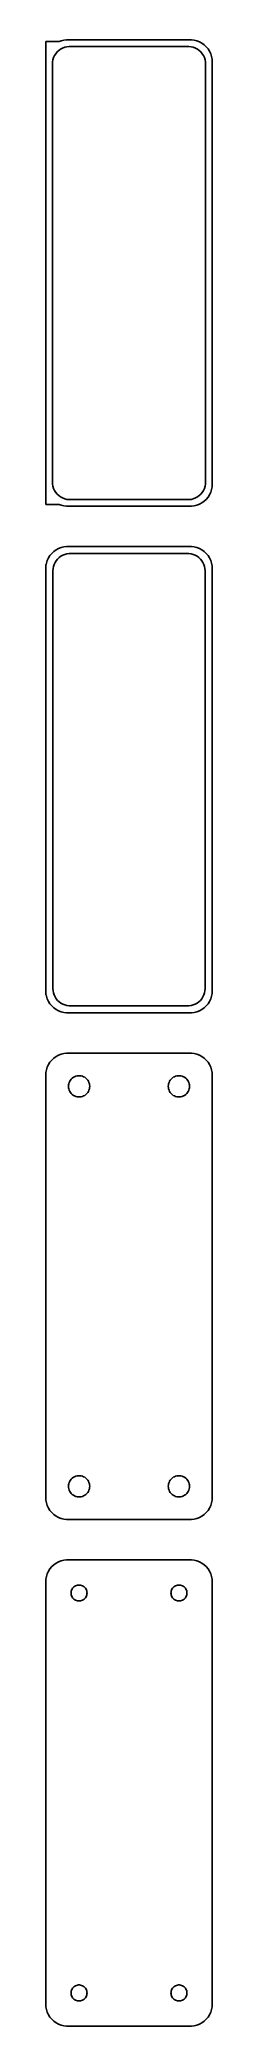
# Model space of a CAD drawing. Header units: metres. Extents: x -19 to 19, y 290 to 736.
import ezdxf

# ---------------------------------------------------------------- set-up
doc = ezdxf.new("R2010")
doc.units = ezdxf.units.M

msp = doc.modelspace()

# ---------------------------------------------------------------- linework, layer by layer
for p, q in [((-15.75, 736.115), (-18.75, 736.115)), ((-18.75, 736.115), (-18.75, 631.885)), ((-16.7552, 732.927), (-16.4861, 733.351)), ((-16.4861, 733.351), (-16.1659, 733.738)), ((-16.1659, 733.738), (-15.7997, 734.082)), ((-15.7997, 734.082), (-15.3933, 734.377)), ((-15.2951, 736.255), (-15.75, 736.075)), ((-15.75, 736.075), (-15.75, 736.115)), ((-15.3933, 734.377), (-14.9531, 734.619)), ((-14.6869, 736.411), (-15.2951, 736.255)), ((-14.9531, 734.619), (-14.4861, 734.804)), ((-14.0639, 736.49), (-14.6869, 736.411)), ((-14.4861, 734.804), (-13.9995, 734.929)), ((14.0639, 736.49), (-14.0639, 736.49)), ((-13.9995, 734.929), (-13.5012, 734.992)), ((-13.5012, 734.992), (13.5012, 734.992)), ((13.5012, 734.992), (13.9995, 734.929)), ((13.9995, 734.929), (14.4861, 734.804)), ((14.6869, 736.411), (14.0639, 736.49)), ((14.4861, 734.804), (14.9531, 734.619)), ((15.2951, 736.255), (14.6869, 736.411)), ((14.9531, 734.619), (15.3933, 734.377)), ((15.8789, 736.024), (15.2951, 736.255)), ((15.3933, 734.377), (15.7997, 734.082)), ((15.7997, 734.082), (16.1659, 733.738)), ((16.4291, 735.722), (15.8789, 736.024)), ((16.1659, 733.738), (16.4861, 733.351)), ((16.9371, 735.353), (16.4291, 735.722)), ((16.4861, 733.351), (16.7552, 732.927)), ((17.3948, 734.923), (16.9371, 735.353)), ((17.7951, 734.439), (17.3948, 734.923)), ((18.1315, 733.909), (17.7951, 734.439)), ((18.3989, 733.341), (18.1315, 733.909)), ((18.5929, 732.743), (18.3989, 733.341)), ((-17.25, 731), (-17.2184, 731.501)), ((-17.25, 637), (-17.25, 731)), ((-17.2184, 731.501), (-17.1243, 731.995)), ((-17.1243, 731.995), (-16.9691, 732.472)), ((-16.9691, 732.472), (-16.7552, 732.927)), ((16.7552, 732.927), (16.9691, 732.472)), ((16.9691, 732.472), (17.1243, 731.995)), ((17.1243, 731.995), (17.2184, 731.501)), ((17.2184, 731.501), (17.25, 731)), ((17.25, 731), (17.25, 637)), ((18.7106, 732.127), (18.5929, 732.743)), ((18.75, 731.5), (18.7106, 732.127)), ((18.75, 636.5), (18.75, 731.5)), ((-17.2184, 636.499), (-17.25, 637)), ((-17.1243, 636.005), (-17.2184, 636.499)), ((-16.9691, 635.528), (-17.1243, 636.005)), ((-16.7552, 635.073), (-16.9691, 635.528)), ((-16.4861, 634.649), (-16.7552, 635.073)), ((16.7552, 635.073), (16.4861, 634.649)), ((16.9691, 635.528), (16.7552, 635.073)), ((17.1243, 636.005), (16.9691, 635.528)), ((17.2184, 636.499), (17.1243, 636.005)), ((17.25, 637), (17.2184, 636.499)), ((18.3989, 634.659), (18.5929, 635.257)), ((18.5929, 635.257), (18.7106, 635.873)), ((18.7106, 635.873), (18.75, 636.5)), ((-18.75, 631.885), (-15.75, 631.885)), ((-16.1659, 634.262), (-16.4861, 634.649)), ((-15.7997, 633.918), (-16.1659, 634.262)), ((-15.3933, 633.623), (-15.7997, 633.918)), ((-15.75, 631.885), (-15.75, 631.925)), ((-15.75, 631.925), (-15.2951, 631.745)), ((-14.9531, 633.381), (-15.3933, 633.623)), ((-15.2951, 631.745), (-14.6869, 631.589)), ((-14.4861, 633.196), (-14.9531, 633.381)), ((-14.6869, 631.589), (-14.0639, 631.51)), ((-13.9995, 633.071), (-14.4861, 633.196)), ((-14.0639, 631.51), (14.0639, 631.51)), ((-13.5012, 633.008), (-13.9995, 633.071)), ((13.5012, 633.008), (-13.5012, 633.008)), ((13.9995, 633.071), (13.5012, 633.008)), ((14.4861, 633.196), (13.9995, 633.071)), ((14.0639, 631.51), (14.6869, 631.589)), ((14.9531, 633.381), (14.4861, 633.196)), ((14.6869, 631.589), (15.2951, 631.745)), ((15.3933, 633.623), (14.9531, 633.381)), ((15.2951, 631.745), (15.8789, 631.976)), ((15.7997, 633.918), (15.3933, 633.623)), ((16.1659, 634.262), (15.7997, 633.918)), ((15.8789, 631.976), (16.4291, 632.278)), ((16.4861, 634.649), (16.1659, 634.262)), ((16.4291, 632.278), (16.9371, 632.647)), ((16.9371, 632.647), (17.3948, 633.077)), ((17.3948, 633.077), (17.7951, 633.561)), ((17.7951, 633.561), (18.1315, 634.091)), ((18.1315, 634.091), (18.3989, 634.659)), ((-16.9371, 621.353), (-17.3948, 620.923)), ((-16.4291, 621.722), (-16.9371, 621.353)), ((-15.8789, 622.024), (-16.4291, 621.722)), ((-15.2951, 622.255), (-15.8789, 622.024)), ((-14.6869, 622.411), (-15.2951, 622.255)), ((-14.0639, 622.49), (-14.6869, 622.411)), ((14.0639, 622.49), (-14.0639, 622.49)), ((14.6869, 622.411), (14.0639, 622.49)), ((15.2951, 622.255), (14.6869, 622.411)), ((15.8789, 622.024), (15.2951, 622.255)), ((16.4291, 621.722), (15.8789, 622.024)), ((16.9371, 621.353), (16.4291, 621.722)), ((17.3948, 620.923), (16.9371, 621.353)), ((-18.65, 618.444), (-18.75, 618.444)), ((-18.75, 618.444), (-18.75, 521.556)), ((-18.5929, 618.743), (-18.65, 618.444)), ((-18.3989, 619.341), (-18.5929, 618.743)), ((-18.1315, 619.909), (-18.3989, 619.341)), ((-17.7951, 620.439), (-18.1315, 619.909)), ((-17.3948, 620.923), (-17.7951, 620.439)), ((-17.1226, 617), (-17.0921, 617.485)), ((-17.1226, 523), (-17.1226, 617)), ((-17.0921, 617.485), (-17.001, 617.963)), ((-17.001, 617.963), (-16.8507, 618.426)), ((-16.8507, 618.426), (-16.6436, 618.866)), ((-16.6436, 618.866), (-16.383, 619.276)), ((-16.383, 619.276), (-16.073, 619.651)), ((-16.073, 619.651), (-15.7185, 619.984)), ((-15.7185, 619.984), (-15.3251, 620.27)), ((-15.3251, 620.27), (-14.8989, 620.504)), ((-14.8989, 620.504), (-14.4467, 620.683)), ((-14.4467, 620.683), (-13.9756, 620.804)), ((-13.9756, 620.804), (-13.4932, 620.865)), ((-13.4932, 620.865), (13.4932, 620.865)), ((13.4932, 620.865), (13.9756, 620.804)), ((13.9756, 620.804), (14.4467, 620.683)), ((14.4467, 620.683), (14.8989, 620.504)), ((14.8989, 620.504), (15.3251, 620.27)), ((15.3251, 620.27), (15.7185, 619.984)), ((15.7185, 619.984), (16.073, 619.651)), ((16.073, 619.651), (16.383, 619.276)), ((16.383, 619.276), (16.6436, 618.866)), ((16.6436, 618.866), (16.8507, 618.426)), ((16.8507, 618.426), (17.001, 617.963)), ((17.001, 617.963), (17.0921, 617.485)), ((17.0921, 617.485), (17.1226, 617)), ((17.1226, 617), (17.1226, 523)), ((17.7951, 620.439), (17.3948, 620.923)), ((18.1315, 619.909), (17.7951, 620.439)), ((18.3989, 619.341), (18.1315, 619.909)), ((18.5929, 618.743), (18.3989, 619.341)), ((18.7106, 618.127), (18.5929, 618.743)), ((18.75, 617.5), (18.7106, 618.127)), ((18.75, 522.5), (18.75, 617.5)), ((-17.0921, 522.515), (-17.1226, 523)), ((17.1226, 523), (17.0921, 522.515)), ((-18.75, 521.556), (-18.65, 521.556)), ((-18.65, 521.556), (-18.5929, 521.257)), ((-18.5929, 521.257), (-18.3989, 520.659)), ((-18.3989, 520.659), (-18.1315, 520.091)), ((-18.1315, 520.091), (-17.7951, 519.561)), ((-17.7951, 519.561), (-17.3948, 519.077)), ((-17.3948, 519.077), (-16.9371, 518.647)), ((-17.001, 522.037), (-17.0921, 522.515)), ((-16.8507, 521.574), (-17.001, 522.037)), ((-16.9371, 518.647), (-16.4291, 518.278)), ((-16.6436, 521.134), (-16.8507, 521.574)), ((-16.383, 520.724), (-16.6436, 521.134)), ((-16.073, 520.349), (-16.383, 520.724)), ((-15.7185, 520.016), (-16.073, 520.349)), ((-15.3251, 519.73), (-15.7185, 520.016)), ((-14.8989, 519.496), (-15.3251, 519.73)), ((-14.4467, 519.317), (-14.8989, 519.496)), ((-13.9756, 519.196), (-14.4467, 519.317)), ((-13.4932, 519.135), (-13.9756, 519.196)), ((13.4932, 519.135), (-13.4932, 519.135)), ((13.9756, 519.196), (13.4932, 519.135)), ((14.4467, 519.317), (13.9756, 519.196)), ((14.8989, 519.496), (14.4467, 519.317)), ((15.3251, 519.73), (14.8989, 519.496)), ((15.7185, 520.016), (15.3251, 519.73)), ((16.073, 520.349), (15.7185, 520.016)), ((16.383, 520.724), (16.073, 520.349)), ((16.6436, 521.134), (16.383, 520.724)), ((16.4291, 518.278), (16.9371, 518.647)), ((16.8507, 521.574), (16.6436, 521.134)), ((17.001, 522.037), (16.8507, 521.574)), ((16.9371, 518.647), (17.3948, 519.077)), ((17.0921, 522.515), (17.001, 522.037)), ((17.3948, 519.077), (17.7951, 519.561)), ((17.7951, 519.561), (18.1315, 520.091)), ((18.1315, 520.091), (18.3989, 520.659)), ((18.3989, 520.659), (18.5929, 521.257)), ((18.5929, 521.257), (18.7106, 521.873)), ((18.7106, 521.873), (18.75, 522.5)), ((-16.4291, 518.278), (-15.8789, 517.976)), ((-15.8789, 517.976), (-15.2951, 517.745)), ((-15.2951, 517.745), (-14.6869, 517.589)), ((-14.6869, 517.589), (-14.0639, 517.51)), ((-14.0639, 517.51), (14.0639, 517.51)), ((14.0639, 517.51), (14.6869, 517.589)), ((14.6869, 517.589), (15.2951, 517.745)), ((15.2951, 517.745), (15.8789, 517.976)), ((15.8789, 517.976), (16.4291, 518.278)), ((-18.3989, 505.341), (-18.5929, 504.743)), ((-18.1315, 505.909), (-18.3989, 505.341)), ((-17.7951, 506.439), (-18.1315, 505.909)), ((-17.3948, 506.923), (-17.7951, 506.439)), ((-16.9371, 507.353), (-17.3948, 506.923)), ((-16.4291, 507.722), (-16.9371, 507.353)), ((-15.8789, 508.024), (-16.4291, 507.722)), ((-15.2951, 508.255), (-15.8789, 508.024)), ((-14.6869, 508.411), (-15.2951, 508.255)), ((-14.0639, 508.49), (-14.6869, 508.411)), ((14.0639, 508.49), (-14.0639, 508.49)), ((14.6869, 508.411), (14.0639, 508.49)), ((15.2951, 508.255), (14.6869, 508.411)), ((15.8789, 508.024), (15.2951, 508.255)), ((16.4291, 507.722), (15.8789, 508.024)), ((16.9371, 507.353), (16.4291, 507.722)), ((17.3948, 506.923), (16.9371, 507.353)), ((17.7951, 506.439), (17.3948, 506.923)), ((18.1315, 505.909), (17.7951, 506.439)), ((18.3989, 505.341), (18.1315, 505.909)), ((18.5929, 504.743), (18.3989, 505.341)), ((-18.7106, 504.127), (-18.75, 503.5)), ((-18.75, 503.5), (-18.75, 408.5)), ((-18.5929, 504.743), (-18.7106, 504.127)), ((-13.65, 501), (-13.6311, 501.301)), ((-13.6311, 500.699), (-13.65, 501)), ((-13.6311, 501.301), (-13.5746, 501.597)), ((-13.5746, 500.403), (-13.6311, 500.699)), ((-13.5746, 501.597), (-13.4815, 501.883)), ((-13.4815, 501.883), (-13.3531, 502.156)), ((-13.3531, 502.156), (-13.1916, 502.411)), ((-13.1916, 502.411), (-12.9995, 502.643)), ((-12.9995, 502.643), (-12.7798, 502.849)), ((-12.7798, 502.849), (-12.536, 503.026)), ((-12.536, 503.026), (-12.2719, 503.172)), ((-12.2719, 503.172), (-11.9916, 503.283)), ((-11.9916, 503.283), (-11.6997, 503.357)), ((-11.6997, 503.357), (-11.4007, 503.395)), ((-11.4007, 503.395), (-11.0993, 503.395)), ((-11.0993, 503.395), (-10.8003, 503.357)), ((-10.8003, 503.357), (-10.5083, 503.283)), ((-10.5083, 503.283), (-10.2281, 503.172)), ((-10.2281, 503.172), (-9.964, 503.026)), ((-9.964, 503.026), (-9.72017, 502.849)), ((-9.72017, 502.849), (-9.50047, 502.643)), ((-9.50047, 502.643), (-9.30835, 502.411)), ((-9.30835, 502.411), (-9.14685, 502.156)), ((-9.14685, 502.156), (-9.01852, 501.883)), ((-9.01852, 501.883), (-8.9254, 501.597)), ((-8.9254, 501.597), (-8.86891, 501.301)), ((-8.86891, 500.699), (-8.9254, 500.403)), ((-8.86891, 501.301), (-8.84999, 501)), ((-8.84999, 501), (-8.86891, 500.699)), ((8.84999, 501), (8.86891, 501.301)), ((8.86891, 500.699), (8.84999, 501)), ((8.86891, 501.301), (8.9254, 501.597)), ((8.9254, 500.403), (8.86891, 500.699)), ((8.9254, 501.597), (9.01852, 501.883)), ((9.01852, 501.883), (9.14685, 502.156)), ((9.14685, 502.156), (9.30835, 502.411)), ((9.30835, 502.411), (9.50047, 502.643)), ((9.50047, 502.643), (9.72017, 502.849)), ((9.72017, 502.849), (9.964, 503.026)), ((9.964, 503.026), (10.2281, 503.172)), ((10.2281, 503.172), (10.5083, 503.283)), ((10.5083, 503.283), (10.8003, 503.357)), ((10.8003, 503.357), (11.0993, 503.395)), ((11.0993, 503.395), (11.4007, 503.395)), ((11.4007, 503.395), (11.6997, 503.357)), ((11.6997, 503.357), (11.9916, 503.283)), ((11.9916, 503.283), (12.2719, 503.172)), ((12.2719, 503.172), (12.536, 503.026)), ((12.536, 503.026), (12.7798, 502.849)), ((12.7798, 502.849), (12.9995, 502.643)), ((12.9995, 502.643), (13.1916, 502.411)), ((13.1916, 502.411), (13.3531, 502.156)), ((13.3531, 502.156), (13.4815, 501.883)), ((13.4815, 501.883), (13.5746, 501.597)), ((13.5746, 501.597), (13.6311, 501.301)), ((13.6311, 500.699), (13.5746, 500.403)), ((13.6311, 501.301), (13.65, 501)), ((13.65, 501), (13.6311, 500.699)), ((18.7106, 504.127), (18.5929, 504.743)), ((18.75, 503.5), (18.7106, 504.127)), ((18.75, 408.5), (18.75, 503.5)), ((-13.4815, 500.117), (-13.5746, 500.403)), ((-13.3531, 499.844), (-13.4815, 500.117)), ((-13.1916, 499.589), (-13.3531, 499.844)), ((-12.9995, 499.357), (-13.1916, 499.589)), ((-12.7798, 499.151), (-12.9995, 499.357)), ((-12.536, 498.974), (-12.7798, 499.151)), ((-12.2719, 498.828), (-12.536, 498.974)), ((-11.9916, 498.717), (-12.2719, 498.828)), ((-11.6997, 498.643), (-11.9916, 498.717)), ((-11.4007, 498.605), (-11.6997, 498.643)), ((-11.0993, 498.605), (-11.4007, 498.605)), ((-10.8003, 498.643), (-11.0993, 498.605)), ((-10.5083, 498.717), (-10.8003, 498.643)), ((-10.2281, 498.828), (-10.5083, 498.717)), ((-9.964, 498.974), (-10.2281, 498.828)), ((-9.72017, 499.151), (-9.964, 498.974)), ((-9.50047, 499.357), (-9.72017, 499.151)), ((-9.30835, 499.589), (-9.50047, 499.357)), ((-9.14685, 499.844), (-9.30835, 499.589)), ((-9.01852, 500.117), (-9.14685, 499.844)), ((-8.9254, 500.403), (-9.01852, 500.117)), ((9.01852, 500.117), (8.9254, 500.403)), ((9.14685, 499.844), (9.01852, 500.117)), ((9.30835, 499.589), (9.14685, 499.844)), ((9.50047, 499.357), (9.30835, 499.589)), ((9.72017, 499.151), (9.50047, 499.357)), ((9.964, 498.974), (9.72017, 499.151)), ((10.2281, 498.828), (9.964, 498.974)), ((10.5083, 498.717), (10.2281, 498.828)), ((10.8003, 498.643), (10.5083, 498.717)), ((11.0993, 498.605), (10.8003, 498.643)), ((11.4007, 498.605), (11.0993, 498.605)), ((11.6997, 498.643), (11.4007, 498.605)), ((11.9916, 498.717), (11.6997, 498.643)), ((12.2719, 498.828), (11.9916, 498.717)), ((12.536, 498.974), (12.2719, 498.828)), ((12.7798, 499.151), (12.536, 498.974)), ((12.9995, 499.357), (12.7798, 499.151)), ((13.1916, 499.589), (12.9995, 499.357)), ((13.3531, 499.844), (13.1916, 499.589)), ((13.4815, 500.117), (13.3531, 499.844)), ((13.5746, 500.403), (13.4815, 500.117)), ((-13.65, 411), (-13.6311, 411.301)), ((-13.6311, 411.301), (-13.5746, 411.597)), ((-13.5746, 411.597), (-13.4815, 411.883)), ((-13.4815, 411.883), (-13.3531, 412.156)), ((-13.3531, 412.156), (-13.1916, 412.411)), ((-13.1916, 412.411), (-12.9995, 412.643)), ((-12.9995, 412.643), (-12.7798, 412.849)), ((-12.7798, 412.849), (-12.536, 413.026)), ((-12.536, 413.026), (-12.2719, 413.172)), ((-12.2719, 413.172), (-11.9916, 413.283)), ((-11.9916, 413.283), (-11.6997, 413.357)), ((-11.6997, 413.357), (-11.4007, 413.395)), ((-11.4007, 413.395), (-11.0993, 413.395)), ((-11.0993, 413.395), (-10.8003, 413.357)), ((-10.8003, 413.357), (-10.5083, 413.283)), ((-10.5083, 413.283), (-10.2281, 413.172)), ((-10.2281, 413.172), (-9.964, 413.026)), ((-9.964, 413.026), (-9.72017, 412.849)), ((-9.72017, 412.849), (-9.50047, 412.643)), ((-9.50047, 412.643), (-9.30835, 412.411)), ((-9.30835, 412.411), (-9.14685, 412.156)), ((-9.14685, 412.156), (-9.01852, 411.883)), ((-9.01852, 411.883), (-8.9254, 411.597)), ((-8.9254, 411.597), (-8.86891, 411.301)), ((-8.86891, 411.301), (-8.84999, 411)), ((8.84999, 411), (8.86891, 411.301)), ((8.86891, 411.301), (8.9254, 411.597)), ((8.9254, 411.597), (9.01852, 411.883)), ((9.01852, 411.883), (9.14685, 412.156)), ((9.14685, 412.156), (9.30835, 412.411)), ((9.30835, 412.411), (9.50047, 412.643)), ((9.50047, 412.643), (9.72017, 412.849)), ((9.72017, 412.849), (9.964, 413.026)), ((9.964, 413.026), (10.2281, 413.172)), ((10.2281, 413.172), (10.5083, 413.283)), ((10.5083, 413.283), (10.8003, 413.357)), ((10.8003, 413.357), (11.0993, 413.395)), ((11.0993, 413.395), (11.4007, 413.395)), ((11.4007, 413.395), (11.6997, 413.357)), ((11.6997, 413.357), (11.9916, 413.283)), ((11.9916, 413.283), (12.2719, 413.172)), ((12.2719, 413.172), (12.536, 413.026)), ((12.536, 413.026), (12.7798, 412.849)), ((12.7798, 412.849), (12.9995, 412.643)), ((12.9995, 412.643), (13.1916, 412.411)), ((13.1916, 412.411), (13.3531, 412.156)), ((13.3531, 412.156), (13.4815, 411.883)), ((13.4815, 411.883), (13.5746, 411.597)), ((13.5746, 411.597), (13.6311, 411.301)), ((13.6311, 411.301), (13.65, 411)), ((-18.75, 408.5), (-18.7106, 407.873)), ((-18.7106, 407.873), (-18.5929, 407.257)), ((-18.5929, 407.257), (-18.3989, 406.659)), ((-13.6311, 410.699), (-13.65, 411)), ((-13.5746, 410.403), (-13.6311, 410.699)), ((-13.4815, 410.117), (-13.5746, 410.403)), ((-13.3531, 409.844), (-13.4815, 410.117)), ((-13.1916, 409.589), (-13.3531, 409.844)), ((-12.9995, 409.357), (-13.1916, 409.589)), ((-12.7798, 409.151), (-12.9995, 409.357)), ((-12.536, 408.974), (-12.7798, 409.151)), ((-12.2719, 408.828), (-12.536, 408.974)), ((-11.9916, 408.717), (-12.2719, 408.828)), ((-11.6997, 408.643), (-11.9916, 408.717)), ((-11.4007, 408.605), (-11.6997, 408.643)), ((-11.0993, 408.605), (-11.4007, 408.605)), ((-10.8003, 408.643), (-11.0993, 408.605)), ((-10.5083, 408.717), (-10.8003, 408.643)), ((-10.2281, 408.828), (-10.5083, 408.717)), ((-9.964, 408.974), (-10.2281, 408.828)), ((-9.72017, 409.151), (-9.964, 408.974)), ((-9.50047, 409.357), (-9.72017, 409.151)), ((-9.30835, 409.589), (-9.50047, 409.357)), ((-9.14685, 409.844), (-9.30835, 409.589)), ((-9.01852, 410.117), (-9.14685, 409.844)), ((-8.9254, 410.403), (-9.01852, 410.117)), ((-8.86891, 410.699), (-8.9254, 410.403)), ((-8.84999, 411), (-8.86891, 410.699)), ((8.86891, 410.699), (8.84999, 411)), ((8.9254, 410.403), (8.86891, 410.699)), ((9.01852, 410.117), (8.9254, 410.403)), ((9.14685, 409.844), (9.01852, 410.117)), ((9.30835, 409.589), (9.14685, 409.844)), ((9.50047, 409.357), (9.30835, 409.589)), ((9.72017, 409.151), (9.50047, 409.357)), ((9.964, 408.974), (9.72017, 409.151)), ((10.2281, 408.828), (9.964, 408.974)), ((10.5083, 408.717), (10.2281, 408.828)), ((10.8003, 408.643), (10.5083, 408.717)), ((11.0993, 408.605), (10.8003, 408.643)), ((11.4007, 408.605), (11.0993, 408.605)), ((11.6997, 408.643), (11.4007, 408.605)), ((11.9916, 408.717), (11.6997, 408.643)), ((12.2719, 408.828), (11.9916, 408.717)), ((12.536, 408.974), (12.2719, 408.828)), ((12.7798, 409.151), (12.536, 408.974)), ((12.9995, 409.357), (12.7798, 409.151)), ((13.1916, 409.589), (12.9995, 409.357)), ((13.3531, 409.844), (13.1916, 409.589)), ((13.4815, 410.117), (13.3531, 409.844)), ((13.5746, 410.403), (13.4815, 410.117)), ((13.6311, 410.699), (13.5746, 410.403)), ((13.65, 411), (13.6311, 410.699)), ((18.3989, 406.659), (18.5929, 407.257)), ((18.5929, 407.257), (18.7106, 407.873)), ((18.7106, 407.873), (18.75, 408.5)), ((-18.3989, 406.659), (-18.1315, 406.091)), ((-18.1315, 406.091), (-17.7951, 405.561)), ((-17.7951, 405.561), (-17.3948, 405.077)), ((-17.3948, 405.077), (-16.9371, 404.647)), ((-16.9371, 404.647), (-16.4291, 404.278)), ((-16.4291, 404.278), (-15.8789, 403.976)), ((-15.8789, 403.976), (-15.2951, 403.745)), ((-15.2951, 403.745), (-14.6869, 403.589)), ((-14.6869, 403.589), (-14.0639, 403.51)), ((-14.0639, 403.51), (14.0639, 403.51)), ((14.0639, 403.51), (14.6869, 403.589)), ((14.6869, 403.589), (15.2951, 403.745)), ((15.2951, 403.745), (15.8789, 403.976)), ((15.8789, 403.976), (16.4291, 404.278)), ((16.4291, 404.278), (16.9371, 404.647)), ((16.9371, 404.647), (17.3948, 405.077)), ((17.3948, 405.077), (17.7951, 405.561)), ((17.7951, 405.561), (18.1315, 406.091)), ((18.1315, 406.091), (18.3989, 406.659)), ((-16.9371, 393.353), (-17.3948, 392.923)), ((-16.4291, 393.722), (-16.9371, 393.353)), ((-15.8789, 394.024), (-16.4291, 393.722)), ((-15.2951, 394.255), (-15.8789, 394.024)), ((-14.6869, 394.411), (-15.2951, 394.255)), ((-14.0639, 394.49), (-14.6869, 394.411)), ((14.0639, 394.49), (-14.0639, 394.49)), ((14.6869, 394.411), (14.0639, 394.49)), ((15.2951, 394.255), (14.6869, 394.411)), ((15.8789, 394.024), (15.2951, 394.255)), ((16.4291, 393.722), (15.8789, 394.024)), ((16.9371, 393.353), (16.4291, 393.722)), ((17.3948, 392.923), (16.9371, 393.353)), ((-18.7106, 390.127), (-18.75, 389.5)), ((-18.75, 389.5), (-18.75, 294.5)), ((-18.5929, 390.743), (-18.7106, 390.127)), ((-18.3989, 391.341), (-18.5929, 390.743)), ((-18.1315, 391.909), (-18.3989, 391.341)), ((-17.7951, 392.439), (-18.1315, 391.909)), ((-17.3948, 392.923), (-17.7951, 392.439)), ((17.7951, 392.439), (17.3948, 392.923)), ((18.1315, 391.909), (17.7951, 392.439)), ((18.3989, 391.341), (18.1315, 391.909)), ((18.5929, 390.743), (18.3989, 391.341)), ((18.7106, 390.127), (18.5929, 390.743)), ((18.75, 389.5), (18.7106, 390.127)), ((18.75, 294.5), (18.75, 389.5)), ((-13.05, 387), (-13.0358, 387.226)), ((-13.0358, 386.774), (-13.05, 387)), ((-13.0358, 387.226), (-12.9934, 387.448)), ((-12.9934, 386.552), (-13.0358, 386.774)), ((-12.9934, 387.448), (-12.9236, 387.663)), ((-12.9236, 386.337), (-12.9934, 386.552)), ((-12.9236, 387.663), (-12.8273, 387.867)), ((-12.8273, 386.133), (-12.9236, 386.337)), ((-12.8273, 387.867), (-12.7062, 388.058)), ((-12.7062, 385.942), (-12.8273, 386.133)), ((-12.7062, 388.058), (-12.5621, 388.232)), ((-12.5621, 385.768), (-12.7062, 385.942)), ((-12.5621, 388.232), (-12.3974, 388.387)), ((-12.3974, 385.613), (-12.5621, 385.768)), ((-12.3974, 388.387), (-12.2145, 388.52)), ((-12.2145, 385.48), (-12.3974, 385.613)), ((-12.2145, 388.52), (-12.0164, 388.629)), ((-12.0164, 385.371), (-12.2145, 385.48)), ((-12.0164, 388.629), (-11.8062, 388.712)), ((-11.8062, 385.288), (-12.0164, 385.371)), ((-11.8062, 388.712), (-11.5873, 388.768)), ((-11.5873, 385.232), (-11.8062, 385.288)), ((-11.5873, 388.768), (-11.363, 388.796)), ((-11.363, 385.204), (-11.5873, 385.232)), ((-11.363, 388.796), (-11.137, 388.796)), ((-11.137, 385.204), (-11.363, 385.204)), ((-11.137, 388.796), (-10.9127, 388.768)), ((-10.9127, 385.232), (-11.137, 385.204)), ((-10.9127, 388.768), (-10.6938, 388.712)), ((-10.6938, 385.288), (-10.9127, 385.232)), ((-10.6938, 388.712), (-10.4836, 388.629)), ((-10.4836, 385.371), (-10.6938, 385.288)), ((-10.4836, 388.629), (-10.2855, 388.52)), ((-10.2855, 385.48), (-10.4836, 385.371)), ((-10.2855, 388.52), (-10.1026, 388.387)), ((-10.1026, 385.613), (-10.2855, 385.48)), ((-10.1026, 388.387), (-9.93785, 388.232)), ((-9.93785, 385.768), (-10.1026, 385.613)), ((-9.93785, 388.232), (-9.79376, 388.058)), ((-9.79376, 385.942), (-9.93785, 385.768)), ((-9.79376, 388.058), (-9.67264, 387.867)), ((-9.67264, 386.133), (-9.79376, 385.942)), ((-9.67264, 387.867), (-9.5764, 387.663)), ((-9.5764, 386.337), (-9.67264, 386.133)), ((-9.5764, 387.663), (-9.50655, 387.448)), ((-9.50655, 386.552), (-9.5764, 386.337)), ((-9.50655, 387.448), (-9.46419, 387.226)), ((-9.46419, 386.774), (-9.50655, 386.552)), ((-9.46419, 387.226), (-9.45, 387)), ((-9.45, 387), (-9.46419, 386.774)), ((9.45, 387), (9.46419, 387.226)), ((9.46419, 386.774), (9.45, 387)), ((9.46419, 387.226), (9.50655, 387.448)), ((9.50655, 386.552), (9.46419, 386.774)), ((9.50655, 387.448), (9.5764, 387.663)), ((9.5764, 386.337), (9.50655, 386.552)), ((9.5764, 387.663), (9.67264, 387.867)), ((9.67264, 386.133), (9.5764, 386.337)), ((9.67264, 387.867), (9.79376, 388.058)), ((9.79376, 385.942), (9.67264, 386.133)), ((9.79376, 388.058), (9.93785, 388.232)), ((9.93785, 385.768), (9.79376, 385.942)), ((9.93785, 388.232), (10.1026, 388.387)), ((10.1026, 385.613), (9.93785, 385.768)), ((10.1026, 388.387), (10.2855, 388.52)), ((10.2855, 385.48), (10.1026, 385.613)), ((10.2855, 388.52), (10.4836, 388.629)), ((10.4836, 385.371), (10.2855, 385.48)), ((10.4836, 388.629), (10.6938, 388.712)), ((10.6938, 385.288), (10.4836, 385.371)), ((10.6938, 388.712), (10.9127, 388.768)), ((10.9127, 385.232), (10.6938, 385.288)), ((10.9127, 388.768), (11.137, 388.796)), ((11.137, 385.204), (10.9127, 385.232)), ((11.137, 388.796), (11.363, 388.796)), ((11.363, 385.204), (11.137, 385.204)), ((11.363, 388.796), (11.5873, 388.768)), ((11.5873, 385.232), (11.363, 385.204)), ((11.5873, 388.768), (11.8062, 388.712)), ((11.8062, 385.288), (11.5873, 385.232)), ((11.8062, 388.712), (12.0164, 388.629)), ((12.0164, 385.371), (11.8062, 385.288)), ((12.0164, 388.629), (12.2145, 388.52)), ((12.2145, 385.48), (12.0164, 385.371)), ((12.2145, 388.52), (12.3974, 388.387)), ((12.3974, 385.613), (12.2145, 385.48)), ((12.3974, 388.387), (12.5621, 388.232)), ((12.5621, 385.768), (12.3974, 385.613)), ((12.5621, 388.232), (12.7062, 388.058)), ((12.7062, 385.942), (12.5621, 385.768)), ((12.7062, 388.058), (12.8273, 387.867)), ((12.8273, 386.133), (12.7062, 385.942)), ((12.8273, 387.867), (12.9236, 387.663)), ((12.9236, 386.337), (12.8273, 386.133)), ((12.9236, 387.663), (12.9934, 387.448)), ((12.9934, 386.552), (12.9236, 386.337)), ((12.9934, 387.448), (13.0358, 387.226)), ((13.0358, 386.774), (12.9934, 386.552)), ((13.0358, 387.226), (13.05, 387)), ((13.05, 387), (13.0358, 386.774)), ((-13.05, 297), (-13.0358, 297.226)), ((-13.0358, 296.774), (-13.05, 297)), ((-13.0358, 297.226), (-12.9934, 297.448)), ((-12.9934, 296.552), (-13.0358, 296.774)), ((-12.9934, 297.448), (-12.9236, 297.663)), ((-12.9236, 296.337), (-12.9934, 296.552)), ((-12.9236, 297.663), (-12.8273, 297.867)), ((-12.8273, 296.133), (-12.9236, 296.337)), ((-12.8273, 297.867), (-12.7062, 298.058)), ((-12.7062, 295.942), (-12.8273, 296.133)), ((-12.7062, 298.058), (-12.5621, 298.232)), ((-12.5621, 295.768), (-12.7062, 295.942)), ((-12.5621, 298.232), (-12.3974, 298.387)), ((-12.3974, 295.613), (-12.5621, 295.768)), ((-12.3974, 298.387), (-12.2145, 298.52)), ((-12.2145, 295.48), (-12.3974, 295.613)), ((-12.2145, 298.52), (-12.0164, 298.629)), ((-12.0164, 295.371), (-12.2145, 295.48)), ((-12.0164, 298.629), (-11.8062, 298.712)), ((-11.8062, 295.288), (-12.0164, 295.371)), ((-11.8062, 298.712), (-11.5873, 298.768)), ((-11.5873, 295.232), (-11.8062, 295.288)), ((-11.5873, 298.768), (-11.363, 298.796)), ((-11.363, 295.204), (-11.5873, 295.232)), ((-11.363, 298.796), (-11.137, 298.796)), ((-11.137, 295.204), (-11.363, 295.204)), ((-11.137, 298.796), (-10.9127, 298.768)), ((-10.9127, 295.232), (-11.137, 295.204)), ((-10.9127, 298.768), (-10.6938, 298.712)), ((-10.6938, 295.288), (-10.9127, 295.232)), ((-10.6938, 298.712), (-10.4836, 298.629)), ((-10.4836, 295.371), (-10.6938, 295.288)), ((-10.4836, 298.629), (-10.2855, 298.52)), ((-10.2855, 295.48), (-10.4836, 295.371)), ((-10.2855, 298.52), (-10.1026, 298.387)), ((-10.1026, 295.613), (-10.2855, 295.48)), ((-10.1026, 298.387), (-9.93785, 298.232)), ((-9.93785, 295.768), (-10.1026, 295.613)), ((-9.93785, 298.232), (-9.79376, 298.058)), ((-9.79376, 295.942), (-9.93785, 295.768)), ((-9.79376, 298.058), (-9.67264, 297.867)), ((-9.67264, 296.133), (-9.79376, 295.942)), ((-9.67264, 297.867), (-9.5764, 297.663)), ((-9.5764, 296.337), (-9.67264, 296.133)), ((-9.5764, 297.663), (-9.50655, 297.448)), ((-9.50655, 296.552), (-9.5764, 296.337)), ((-9.50655, 297.448), (-9.46419, 297.226)), ((-9.46419, 296.774), (-9.50655, 296.552)), ((-9.46419, 297.226), (-9.45, 297)), ((-9.45, 297), (-9.46419, 296.774)), ((9.45, 297), (9.46419, 297.226)), ((9.46419, 296.774), (9.45, 297)), ((9.46419, 297.226), (9.50655, 297.448)), ((9.50655, 296.552), (9.46419, 296.774)), ((9.50655, 297.448), (9.5764, 297.663)), ((9.5764, 296.337), (9.50655, 296.552)), ((9.5764, 297.663), (9.67264, 297.867)), ((9.67264, 296.133), (9.5764, 296.337)), ((9.67264, 297.867), (9.79376, 298.058)), ((9.79376, 295.942), (9.67264, 296.133)), ((9.79376, 298.058), (9.93785, 298.232)), ((9.93785, 295.768), (9.79376, 295.942)), ((9.93785, 298.232), (10.1026, 298.387)), ((10.1026, 295.613), (9.93785, 295.768)), ((10.1026, 298.387), (10.2855, 298.52)), ((10.2855, 295.48), (10.1026, 295.613)), ((10.2855, 298.52), (10.4836, 298.629)), ((10.4836, 295.371), (10.2855, 295.48)), ((10.4836, 298.629), (10.6938, 298.712)), ((10.6938, 295.288), (10.4836, 295.371)), ((10.6938, 298.712), (10.9127, 298.768)), ((10.9127, 295.232), (10.6938, 295.288)), ((10.9127, 298.768), (11.137, 298.796)), ((11.137, 295.204), (10.9127, 295.232)), ((11.137, 298.796), (11.363, 298.796)), ((11.363, 295.204), (11.137, 295.204)), ((11.363, 298.796), (11.5873, 298.768)), ((11.5873, 295.232), (11.363, 295.204)), ((11.5873, 298.768), (11.8062, 298.712)), ((11.8062, 295.288), (11.5873, 295.232)), ((11.8062, 298.712), (12.0164, 298.629)), ((12.0164, 295.371), (11.8062, 295.288)), ((12.0164, 298.629), (12.2145, 298.52)), ((12.2145, 295.48), (12.0164, 295.371)), ((12.2145, 298.52), (12.3974, 298.387)), ((12.3974, 295.613), (12.2145, 295.48)), ((12.3974, 298.387), (12.5621, 298.232)), ((12.5621, 295.768), (12.3974, 295.613)), ((12.5621, 298.232), (12.7062, 298.058)), ((12.7062, 295.942), (12.5621, 295.768)), ((12.7062, 298.058), (12.8273, 297.867)), ((12.8273, 296.133), (12.7062, 295.942)), ((12.8273, 297.867), (12.9236, 297.663)), ((12.9236, 296.337), (12.8273, 296.133)), ((12.9236, 297.663), (12.9934, 297.448)), ((12.9934, 296.552), (12.9236, 296.337)), ((12.9934, 297.448), (13.0358, 297.226)), ((13.0358, 296.774), (12.9934, 296.552)), ((13.0358, 297.226), (13.05, 297)), ((13.05, 297), (13.0358, 296.774)), ((-18.75, 294.5), (-18.7106, 293.873)), ((-18.7106, 293.873), (-18.5929, 293.257)), ((-18.5929, 293.257), (-18.3989, 292.659)), ((-18.3989, 292.659), (-18.1315, 292.091)), ((-18.1315, 292.091), (-17.7951, 291.561)), ((-17.7951, 291.561), (-17.3948, 291.077)), ((-17.3948, 291.077), (-16.9371, 290.647)), ((-16.9371, 290.647), (-16.4291, 290.278)), ((16.4291, 290.278), (16.9371, 290.647)), ((16.9371, 290.647), (17.3948, 291.077)), ((17.3948, 291.077), (17.7951, 291.561)), ((17.7951, 291.561), (18.1315, 292.091)), ((18.1315, 292.091), (18.3989, 292.659)), ((18.3989, 292.659), (18.5929, 293.257)), ((18.5929, 293.257), (18.7106, 293.873)), ((18.7106, 293.873), (18.75, 294.5)), ((-16.4291, 290.278), (-15.8789, 289.976)), ((-15.8789, 289.976), (-15.2951, 289.745)), ((-15.2951, 289.745), (-14.6869, 289.589)), ((-14.6869, 289.589), (-14.0639, 289.51)), ((-14.0639, 289.51), (14.0639, 289.51)), ((14.0639, 289.51), (14.6869, 289.589)), ((14.6869, 289.589), (15.2951, 289.745)), ((15.2951, 289.745), (15.8789, 289.976)), ((15.8789, 289.976), (16.4291, 290.278))]:
    msp.add_line(p, q)

doc.saveas('drawing.dxf')
